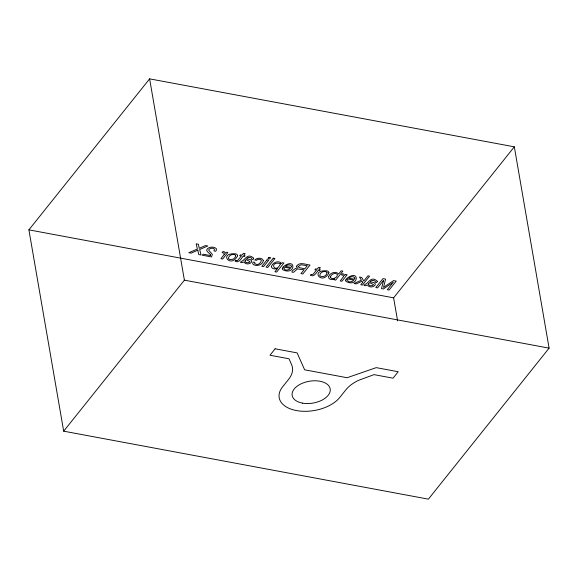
<?xml version="1.0" encoding="UTF-8"?>
<svg xmlns="http://www.w3.org/2000/svg" width="578" height="578" viewBox="0 0 578 578"><rect width="100%" height="100%" fill="white"/><g stroke="black" fill="none" stroke-linecap="round" stroke-linejoin="round"><path stroke-width="0.87" d="M28.9 229.856L149.615 78.854L514.326 146.826L549.1 348.144L428.385 499.146L63.674 431.174L28.9 229.856L393.611 297.829L514.326 146.826M63.674 431.174L184.389 280.171L149.615 78.854M184.389 280.171L549.1 348.144M393.611 297.829L397.599 320.891M280.402 263.958C275.301 275.092 268.3 260.895 280.157 263.503L280.402 263.958M271.516 266.314L271.516 267.101C272.484 269.362 275.692 269.16 277.613 268.423L274.955 271.747L276.652 272.065L283.914 262.99L282.259 262.679L281.565 263.539C279.066 259.883 272.556 262.412 271.516 266.314M330.385 276.978C331.302 280.532 337.993 277.7 337.371 274.478C335.197 272.144 331.078 274.232 330.385 276.978M282.295 268.221L282.519 269.572C295.669 276.508 296.781 255.982 283.01 266.928L290.416 268.308C289.267 270.266 284.181 271.125 284.13 268.127L282.461 267.816L282.295 268.221M345.695 280.034L345.911 281.392C359.061 288.328 360.173 267.795 346.403 278.74L353.815 280.12C352.667 282.078 347.58 282.938 347.523 279.94L345.854 279.629L345.695 280.034M210.551 254.862L210.479 255.555L203.095 254.183L202.271 255.216L211.548 256.943L212.328 254.371L208.644 250.122C209.496 247.969 212.95 247.579 214.489 249.161L213.983 250.946L215.71 251.264L216.36 250.202L216.324 248.612C213.997 246.524 209.973 246.669 207.553 248.605C204.626 251.17 209.691 252.796 210.551 254.862M244.978 260.924L245.52 262.152L247.044 262.744L249.197 262.463L249.906 261.48L245.968 259.551L244.978 260.924M368.554 283.957L369.096 285.185L370.621 285.778L372.774 285.489L373.482 284.513L369.544 282.584L368.554 283.957M237.587 255.823C230.824 269.073 217.841 252.463 235.73 253.821A4.74 2.717 -9.8 0 1 237.442 255.194L237.587 255.823M296.63 266.147L297.33 267.889C295.474 267.787 288.567 273.069 293.646 272.245L297.381 268.943L304.042 269.781L300.979 273.611L302.858 273.965L309.996 265.035C306.015 264.702 299.404 261.451 296.63 266.147M328.925 272.852C322.163 286.103 309.179 269.485 327.069 270.851A4.74 2.717 -9.8 0 1 328.781 272.216L328.925 272.852M263.387 260.613C262.665 264.832 256.914 266.711 253.431 264.579A3.938 2.261 -9.8 0 1 252.731 263.265L253.128 262.051L254.782 262.354L254.725 263.655L256.748 264.464A2.37 1.358 -9.8 0 0 258.626 264.095L260.584 262.564L261.386 260.324C260.295 258.742 257.672 259.154 256.394 260.338L254.746 260.028C256.827 257.73 262.239 257.268 263.387 260.613M235.679 255.722C235.448 258.893 230.839 260.989 228.454 258.756C228.245 255.743 232.024 253.619 234.719 254.717A2.623 1.503 -9.8 0 1 235.679 255.722M327.018 272.744C326.787 275.916 322.177 278.011 319.793 275.778C319.583 272.765 323.362 270.641 326.057 271.739A2.623 1.503 -9.8 0 1 327.018 272.744M328.651 276.515C327.914 279.788 332.718 280.092 334.785 278.957L334.12 279.788L335.688 280.084L342.855 271.125L341.201 270.815L338.607 274.051C336.064 270.67 329.944 272.816 328.651 276.515M383.568 280.352L381.502 288.624L383.359 288.971L393.365 282.18L387.296 289.701L389.088 290.033L396.226 281.103L393.539 280.605L383.517 287.411L385.598 279.123L382.939 278.632L375.794 287.562L377.579 287.895L383.568 280.352M253.648 258.424L253.157 259.508L251.575 259.211L251.777 258.373C250.621 257.145 247.644 256.885 246.792 258.619L246.922 258.886C257.636 259.84 247.5 267.397 243.93 261.986L241.561 262.701L240.477 262.369L241.12 261.567C245.397 260.237 247.109 252.492 253.576 257.983L253.648 258.424M377.224 281.457L376.733 282.534L375.144 282.237L375.346 281.407C374.197 280.178 371.22 279.918 370.368 281.652L370.491 281.92C381.213 282.873 371.076 290.431 367.5 285.019L365.13 285.734L364.046 285.402L364.696 284.593C368.974 283.263 370.686 275.525 377.145 281.009L377.224 281.457M298.616 266.285L298.515 266.971L299.39 267.657L304.844 268.777L307.286 265.721L301.015 264.76L298.616 266.285M291.442 266.617L291.066 267.426L285.445 266.379C286.833 264.818 289.86 264.153 291.334 265.887L291.442 266.617M354.841 278.437L354.459 279.246L348.845 278.199C350.225 276.638 353.259 275.973 354.726 277.707L354.841 278.437M224.315 254.269L220.969 258.698L222.667 259.016L227.876 252.507L226.258 252.203L225.362 253.33L224.474 251.842L223.05 251.473L222.125 252.629L223.737 253.048L224.315 254.269M343.592 276.501L340.247 280.937L341.945 281.248L347.154 274.738L345.536 274.442L344.64 275.562L343.758 274.073L342.328 273.705L341.403 274.861L343.014 275.28L343.592 276.501M235.853 260.483L235.167 261.35C238.887 263.301 241.156 258.706 242.991 256.35L244.357 256.603L245.072 255.714L243.706 255.454L245.159 253.641L243.439 253.323L241.987 255.136L240.369 254.833L239.653 255.729L241.272 256.032L237.558 260.548L235.853 260.483M267.007 259.833L261.827 266.314L263.554 266.639L268.734 260.158L267.007 259.833M268.965 257.383L267.968 258.626L269.702 258.944L270.692 257.709L268.965 257.383M273.242 258.185L266.097 267.115L267.802 267.433L274.94 258.496L273.242 258.185M311.072 274.507L310.379 275.366C314.107 277.317 316.368 272.722 318.203 270.367L319.569 270.627L320.284 269.731L318.919 269.478L320.371 267.657L318.651 267.339L317.199 269.153L315.588 268.857L314.873 269.753L316.484 270.049L313.088 274.297L311.072 274.507M275.135 348.794L269.984 355.239L289.029 358.794L292.006 365.636L292.526 368.034A35.706 20.483 -9.8 0 1 288.675 379.247L282.599 386.841A32.455 18.612 -9.8 0 0 296.463 410.568A32.455 18.612 -9.8 0 0 339.741 397.491L345.89 389.803A35.28 20.237 -9.8 0 1 358.483 380.367L374.009 374.631L393.062 378.178L398.213 371.733L376.235 367.637L347.125 377.723L304.635 369.804L297.114 352.891L275.135 348.794M362.767 282.324L360.817 284.766L362.449 285.07L369.588 276.139L367.955 275.836L363.808 281.024L361.662 277.44L359.487 277.035L361.409 280.2L354.068 283.509L356.236 283.914L362.016 281.219L362.767 282.324M197.835 250.173L191.159 253.142L188.825 252.709L197.365 249.046L196.195 243.822L198.427 244.241L199.208 248.309L205.479 245.556L207.834 245.99L199.699 249.479L201.007 254.977L198.738 254.558L197.835 250.173M302.417 403.112A19.305 11.076 -9.8 0 0 330.262 389.435A19.305 11.076 -9.8 0 0 300.827 383.951A19.305 11.076 -9.8 0 0 302.417 403.112"/></g></svg>
